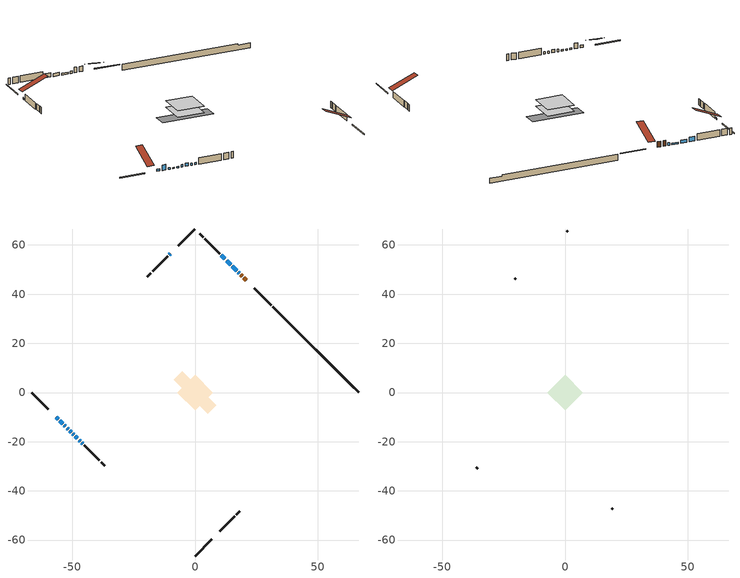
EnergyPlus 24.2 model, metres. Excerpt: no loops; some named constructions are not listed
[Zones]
conditioned space
 floor adiabatic (AdiabaticFloorConstruction): -7.2,0 0,7.2 7.2,0 0,-7.2 z0.85
 floor foundation (Slab1 construction): -8.73,5.13 -5.13,8.73 8.73,-5.13 5.13,-8.73 z-1.44
 wall outside (RimJoist1 construction): 0,-66.48 6.9,-59.58 / -66.48,0 -59.58,-6.9 / 0,66.48 -6.9,59.58 / 30.9,35.57 24.01,42.47 z0.85:1.15
 wall outside (AdiabaticWallConstruction 1): 20.82,45.66 19.91,46.57 / 19.25,47.23 18.61,47.87 z0.85:2.88
 wall outside (AdiabaticWallConstruction): 17.95,48.53 17.53,48.94 / -49.73,-16.74 -49.32,-17.16 z0.85:1.77; -56.4,-10.08 -55.57,-10.91 / -46.07,-20.41 -45.58,-20.89 z0.85:1.69; -54.91,-11.57 -53.87,-12.61 z0.85:2.88; 16.88,49.6 15.19,51.29 / -10.08,56.4 -10.5,55.98 z0.85:1.44; -53.21,-13.26 -52.69,-13.79 z0.85:1.39; -52.04,-14.44 -51.56,-14.91 z0.85:1.23; -50.91,-15.57 -50.39,-16.09 z0.85:1.36; 14.53,51.95 12.84,53.64 / -48.66,-17.82 -47.8,-18.68 z0.85:1.99; 12.19,54.29 10.68,55.8 z0.85:2.45; -47.14,-19.33 -46.73,-19.75 z0.85:1.64
 wall outside (Wall1 construction): 10.08,-56.39 16.16,-50.31 / -44.93,-21.55 -38.85,-27.63 / -11.15,55.32 -17.24,49.24 / 10.02,56.46 3.94,62.54 z0.85:3.29
 wall outside (Wall2 construction): 16.82,-49.66 18.25,-48.23 / -38.19,-28.29 -36.76,-29.72 / -17.89,48.59 -19.32,47.16 / 3.28,63.2 1.85,64.63 z0.85:3.29
 wall foundation (FoundationWall1 construction): 31.56,34.92,-1.44 31.56,34.92,0.85 62.99,3.49,0.85 62.99,3.49,0.36 66.48,0,0.36 66.48,0,-1.44
 window (WindowConstruction 8): 17.95,48.53 17.54,48.94 z0.85:1.76
 window (WindowConstruction 6): -56.39,-10.08 -55.57,-10.91 z0.85:1.69
 window (WindowConstruction 7): -54.91,-11.57 -53.87,-12.61 z0.85:2.88
 window (WindowConstruction 10): 16.88,49.6 15.19,51.29 z0.85:1.44
 window (WindowConstruction 11): -53.21,-13.27 -52.69,-13.79 z0.85:1.38
 window (WindowConstruction 12): -52.03,-14.44 -51.57,-14.91 z0.85:1.23
 window (WindowConstruction 13): -50.91,-15.57 -50.39,-16.09 z0.85:1.36
 window (WindowConstruction 9): -49.73,-16.75 -49.32,-17.16 z0.85:1.76
 window (WindowConstruction): 14.53,51.95 12.84,53.64 z0.85:1.99
 window (WindowConstruction 1): 12.18,54.29 10.68,55.8 z0.85:2.45
 window (WindowConstruction 2): -10.08,56.39 -10.5,55.98 z0.85:1.44
 window (WindowConstruction 3): -48.66,-17.82 -47.8,-18.68 z0.85:1.99
 window (WindowConstruction 4): -47.14,-19.34 -46.73,-19.75 z0.85:1.64
 window (WindowConstruction 5): -46.07,-20.41 -45.59,-20.89 z0.85:1.69
 door (Door): 20.82,45.66 19.91,46.57 z0.85:2.88
 door (Door 1): 19.25,47.23 18.61,47.87 z0.85:2.88
 ceiling adiabatic (AdiabaticFloorConstruction): 0,-7.2 7.2,0 0,7.2 -7.2,0 z0.85
attic - vented
 floor to conditioned space (Floor1 construction Reversed): -7.2,0 0,7.2 7.2,0 0,-7.2 z3.29
 wall outside (Wall3 construction): 18.91,-47.57 19.45,-47.03 / -36.1,-30.37 -35.57,-30.91 / -19.98,46.5 -20.52,45.96 / 1.19,65.28 0.66,65.82 z0.85:3.29
 roof outside (Roof1 construction): 9.43,-57.05,3.29 2.51,-50.14,7.36 0.64,-52.01,7.36 7.55,-58.92,3.29; -57.05,-9.43,3.29 -50.14,-2.51,7.36 -52.01,-0.64,7.36 -58.92,-7.55,3.29; -9.43,57.05,3.29 -2.51,50.14,7.36 -0.64,52.01,7.36 -7.55,58.92,3.29; 21.48,45,3.29 14.56,38.08,7.36 16.44,36.21,7.36 23.35,43.13,3.29
[Material] Roughness=Rough; Thermal Absorptance=0.9
Name | Thickness {m} | Conductivity {W/m-K} | Density {kg/m3} | Specific Heat {J/kg-K} | Solar Absorptance | Visible Absorptance
ceiling loosefill ins | 0.169333 | 0.0480833 | 16.02 | 1046.75 | 0.7 | 0.7
ceiling stud and cavity | 0.1397 | 0.0950146 | 65.682 | 1177.47 | 0.7 | 0.7
gypsum board | 0.0127 | 0.160291 | 801 | 837.4 | 0.6 | 0.6
[Construction]
Floor1 construction: ceiling loosefill ins, ceiling stud and cavity, gypsum board
[Schedule:Day:Interval]
interior lighting schedule day: No, 01:00, 0.108182, 04:00, 0.0901515, 05:00, 0.0991667, 06:00, 0.162273, 07:00, 0.270455, 08:00, 0.342576, 10:00, 0.369621, 11:00, 0.351591, 12:00, 0.333561, 13:00, 0.324545, 14:00, 0.31553, 15:00, 0.333561, 16:00, 0.369621, 17:00, 0.450758, 18:00, 0.585985, 19:00, 0.775303, 20:00, 0.955606, 21:00, 0.991667, 22:00, 0.712197, 23:00, 0.360606, 24:00, 0.162273
interior lighting schedule day 1: No, 01:00, 0.100909, 04:00, 0.0840909, 05:00, 0.0925, 06:00, 0.151364, 07:00, 0.252273, 08:00, 0.319545, 10:00, 0.344773, 11:00, 0.327955, 12:00, 0.311136, 13:00, 0.302727, 14:00, 0.294318, 15:00, 0.311136, 16:00, 0.344773, 17:00, 0.420455, 18:00, 0.546591, 19:00, 0.723182, 20:00, 0.891364, 21:00, 0.925, 22:00, 0.664318, 23:00, 0.336364, 24:00, 0.151364
interior lighting schedule day 2: No, 01:00, 0.0927273, 04:00, 0.0772727, 05:00, 0.085, 06:00, 0.139091, 07:00, 0.231818, 08:00, 0.293636, 10:00, 0.316818, 11:00, 0.301364, 12:00, 0.285909, 13:00, 0.278182, 14:00, 0.270455, 15:00, 0.285909, 16:00, 0.316818, 17:00, 0.386364, 18:00, 0.502273, 19:00, 0.664545, 20:00, 0.819091, 21:00, 0.85, 22:00, 0.610455, 23:00, 0.309091, 24:00, 0.139091
interior lighting schedule day 3: No, 01:00, 0.0845455, 04:00, 0.0704545, 05:00, 0.0775, 06:00, 0.126818, 07:00, 0.211364, 08:00, 0.267727, 10:00, 0.288864, 11:00, 0.274773, 12:00, 0.260682, 13:00, 0.253636, 14:00, 0.246591, 15:00, 0.260682, 16:00, 0.288864, 17:00, 0.352273, 18:00, 0.457955, 19:00, 0.605909, 20:00, 0.746818, 21:00, 0.775, 22:00, 0.556591, 23:00, 0.281818, 24:00, 0.126818
interior lighting schedule day 4: No, 01:00, 0.0763636, 04:00, 0.0636364, 05:00, 0.07, 06:00, 0.114545, 07:00, 0.190909, 08:00, 0.241818, 10:00, 0.260909, 11:00, 0.248182, 12:00, 0.235455, 13:00, 0.229091, 14:00, 0.222727, 15:00, 0.235455, 16:00, 0.260909, 17:00, 0.318182, 18:00, 0.413636, 19:00, 0.547273, 20:00, 0.674545, 21:00, 0.7, 22:00, 0.502727, 23:00, 0.254545, 24:00, 0.114545
interior lighting schedule day 5: No, 01:00, 0.0727273, 04:00, 0.0606061, 05:00, 0.0666667, 06:00, 0.109091, 07:00, 0.181818, 08:00, 0.230303, 10:00, 0.248485, 11:00, 0.236364, 12:00, 0.224242, 13:00, 0.218182, 14:00, 0.212121, 15:00, 0.224242, 16:00, 0.248485, 17:00, 0.30303, 18:00, 0.393939, 19:00, 0.521212, 20:00, 0.642424, 21:00, 0.666667, 22:00, 0.478788, 23:00, 0.242424, 24:00, 0.109091
interior lighting schedule day 6: No, 01:00, 0.0745455, 04:00, 0.0621212, 05:00, 0.0683333, 06:00, 0.111818, 07:00, 0.186364, 08:00, 0.236061, 10:00, 0.254697, 11:00, 0.242273, 12:00, 0.229848, 13:00, 0.223636, 14:00, 0.217424, 15:00, 0.229848, 16:00, 0.254697, 17:00, 0.310606, 18:00, 0.403788, 19:00, 0.534242, 20:00, 0.658485, 21:00, 0.683333, 22:00, 0.490758, 23:00, 0.248485, 24:00, 0.111818
interior lighting schedule day 7: No, 01:00, 0.08, 04:00, 0.0666667, 05:00, 0.0733333, 06:00, 0.12, 07:00, 0.2, 08:00, 0.253333, 10:00, 0.273333, 11:00, 0.26, 12:00, 0.246667, 13:00, 0.24, 14:00, 0.233333, 15:00, 0.246667, 16:00, 0.273333, 17:00, 0.333333, 18:00, 0.433333, 19:00, 0.573333, 20:00, 0.706667, 21:00, 0.733333, 22:00, 0.526667, 23:00, 0.266667, 24:00, 0.12
interior lighting schedule day 8: No, 01:00, 0.0890909, 04:00, 0.0742424, 05:00, 0.0816667, 06:00, 0.133636, 07:00, 0.222727, 08:00, 0.282121, 10:00, 0.304394, 11:00, 0.289545, 12:00, 0.274697, 13:00, 0.267273, 14:00, 0.259848, 15:00, 0.274697, 16:00, 0.304394, 17:00, 0.371212, 18:00, 0.482576, 19:00, 0.638485, 20:00, 0.78697, 21:00, 0.816667, 22:00, 0.586515, 23:00, 0.29697, 24:00, 0.133636
interior lighting schedule day 9: No, 01:00, 0.0972727, 04:00, 0.0810606, 05:00, 0.0891667, 06:00, 0.145909, 07:00, 0.243182, 08:00, 0.30803, 10:00, 0.332348, 11:00, 0.316136, 12:00, 0.299924, 13:00, 0.291818, 14:00, 0.283712, 15:00, 0.299924, 16:00, 0.332348, 17:00, 0.405303, 18:00, 0.526894, 19:00, 0.697121, 20:00, 0.859242, 21:00, 0.891667, 22:00, 0.640379, 23:00, 0.324242, 24:00, 0.145909
interior lighting schedule day 10: No, 01:00, 0.105455, 04:00, 0.0878788, 05:00, 0.0966667, 06:00, 0.158182, 07:00, 0.263636, 08:00, 0.333939, 10:00, 0.360303, 11:00, 0.342727, 12:00, 0.325152, 13:00, 0.316364, 14:00, 0.307576, 15:00, 0.325152, 16:00, 0.360303, 17:00, 0.439394, 18:00, 0.571212, 19:00, 0.755758, 20:00, 0.931515, 21:00, 0.966667, 22:00, 0.694242, 23:00, 0.351515, 24:00, 0.158182
interior lighting schedule day 11: No, 01:00, 0.109091, 04:00, 0.0909091, 05:00, 0.1, 06:00, 0.163636, 07:00, 0.272727, 08:00, 0.345455, 10:00, 0.372727, 11:00, 0.354545, 12:00, 0.336364, 13:00, 0.327273, 14:00, 0.318182, 15:00, 0.336364, 16:00, 0.372727, 17:00, 0.454545, 18:00, 0.590909, 19:00, 0.781818, 20:00, 0.963636, 21:00, 1, 22:00, 0.718182, 23:00, 0.363636, 24:00, 0.163636
interior lighting schedule default day; occupants schedule default day; clothes dryer schedule default day; cooking range schedule default day; mech vent bath fan 0 schedule default day; misc plug loads schedule default day; general water use schedule default day; heating setpoint default day; cooling setpoint default day; clothes dryer exhaust 0 schedule default day; cooling season schedule day; cooling season schedule day 2; cooling season schedule default day; exterior lighting schedule default day; natural vent schedule default day: No, 24:00, 0
occupants schedule day: No, 05:00, 0.426829, 06:00, 0.719512, 07:00, 1, 08:00, 0.670732, 09:00, 0.329268, 14:00, 0.170732, 15:00, 0.231707, 16:00, 0.329268, 17:00, 0.5, 18:00, 0.670732, 19:00, 0.829268, 21:00, 1, 22:00, 0.853659, 23:00, 0.646341, 24:00, 0.426829
clothes dryer schedule day; clothes dryer exhaust 0 schedule day: No, 01:00, 0.123457, 02:00, 0.0740741, 03:00, 0.0493827, 04:00, 0.0246914, 05:00, 0.0493827, 06:00, 0.0740741, 07:00, 0.197531, 08:00, 0.395062, 09:00, 0.592593, 10:00, 0.839506, 11:00, 0.962963, 12:00, 1, 13:00, 0.91358, 14:00, 0.82716, 15:00, 0.716049, 16:00, 0.753086, 17:00, 0.679012, 18:00, 0.666667, 20:00, 0.62963, 21:00, 0.641975, 22:00, 0.666667, 23:00, 0.54321, 24:00, 0.296296
cooking range schedule day: No, 05:00, 0.0597015, 06:00, 0.11194, 07:00, 0.171642, 08:00, 0.291045, 11:00, 0.343284, 12:00, 0.402985, 13:00, 0.462687, 14:00, 0.343284, 15:00, 0.291045, 16:00, 0.402985, 17:00, 0.567164, 18:00, 1, 19:00, 0.850746, 20:00, 0.432836, 21:00, 0.291045, 22:00, 0.231343, 23:00, 0.171642, 24:00, 0.11194
mech vent bath fan 0 schedule day: No, 07:00, 0, 08:00, 1, 09:00, 0.2, 24:00, 0
misc plug loads schedule day: No, 06:00, 0.705882, 07:00, 0.745098, 08:00, 0.803922, 15:00, 0.823529, 16:00, 0.862745, 17:00, 0.921569, 18:00, 0.980392, 19:00, 1, 20:00, 0.980392, 21:00, 0.941176, 22:00, 0.862745, 23:00, 0.784314, 24:00, 0.72549
general water use schedule day: No, 01:00, 0.315068, 03:00, 0.287671, 04:00, 0.342466, 05:00, 0.369863, 06:00, 0.520548, 07:00, 0.60274, 08:00, 0.534247, 10:00, 0.506849, 11:00, 0.465753, 14:00, 0.479452, 15:00, 0.534247, 16:00, 0.589041, 17:00, 0.69863, 18:00, 0.876712, 19:00, 0.890411, 20:00, 0.986301, 21:00, 1, 22:00, 0.863014, 23:00, 0.616438, 24:00, 0.465753
heating setpoint day: No, 07:00, 18, 23:00, 21, 24:00, 18
cooling setpoint day: No, 24:00, 25
cooling season schedule day 1: No, 24:00, 1
exterior lighting schedule day: No, 01:00, 0.566667, 03:00, 0.524167, 05:00, 0.495833, 06:00, 0.5525, 07:00, 0.623333, 08:00, 0.580833, 09:00, 0.439167, 10:00, 0.354167, 12:00, 0.34, 13:00, 0.354167, 14:00, 0.396667, 15:00, 0.425, 16:00, 0.495833, 17:00, 0.623333, 18:00, 0.793333, 19:00, 0.906667, 20:00, 0.963333, 21:00, 0.991667, 22:00, 0.920833, 23:00, 0.793333, 24:00, 0.665833
exterior lighting schedule day 1: No, 01:00, 0.528571, 03:00, 0.488929, 05:00, 0.4625, 06:00, 0.515357, 07:00, 0.581429, 08:00, 0.541786, 09:00, 0.409643, 10:00, 0.330357, 12:00, 0.317143, 13:00, 0.330357, 14:00, 0.37, 15:00, 0.396429, 16:00, 0.4625, 17:00, 0.581429, 18:00, 0.74, 19:00, 0.845714, 20:00, 0.898571, 21:00, 0.925, 22:00, 0.858929, 23:00, 0.74, 24:00, 0.621071
exterior lighting schedule day 10: No, 01:00, 0.552381, 03:00, 0.510952, 05:00, 0.483333, 06:00, 0.538571, 07:00, 0.607619, 08:00, 0.56619, 09:00, 0.428095, 10:00, 0.345238, 12:00, 0.331429, 13:00, 0.345238, 14:00, 0.386667, 15:00, 0.414286, 16:00, 0.483333, 17:00, 0.607619, 18:00, 0.773333, 19:00, 0.88381, 20:00, 0.939048, 21:00, 0.966667, 22:00, 0.897619, 23:00, 0.773333, 24:00, 0.649048
exterior lighting schedule day 11: No, 01:00, 0.571429, 03:00, 0.528571, 05:00, 0.5, 06:00, 0.557143, 07:00, 0.628571, 08:00, 0.585714, 09:00, 0.442857, 10:00, 0.357143, 12:00, 0.342857, 13:00, 0.357143, 14:00, 0.4, 15:00, 0.428571, 16:00, 0.5, 17:00, 0.628571, 18:00, 0.8, 19:00, 0.914286, 20:00, 0.971429, 21:00, 1, 22:00, 0.928571, 23:00, 0.8, 24:00, 0.671429
exterior lighting schedule day 2: No, 01:00, 0.485714, 03:00, 0.449286, 05:00, 0.425, 06:00, 0.473571, 07:00, 0.534286, 08:00, 0.497857, 09:00, 0.376429, 10:00, 0.303571, 12:00, 0.291429, 13:00, 0.303571, 14:00, 0.34, 15:00, 0.364286, 16:00, 0.425, 17:00, 0.534286, 18:00, 0.68, 19:00, 0.777143, 20:00, 0.825714, 21:00, 0.85, 22:00, 0.789286, 23:00, 0.68, 24:00, 0.570714
exterior lighting schedule day 3: No, 01:00, 0.442857, 03:00, 0.409643, 05:00, 0.3875, 06:00, 0.431786, 07:00, 0.487143, 08:00, 0.453929, 09:00, 0.343214, 10:00, 0.276786, 12:00, 0.265714, 13:00, 0.276786, 14:00, 0.31, 15:00, 0.332143, 16:00, 0.3875, 17:00, 0.487143, 18:00, 0.62, 19:00, 0.708571, 20:00, 0.752857, 21:00, 0.775, 22:00, 0.719643, 23:00, 0.62, 24:00, 0.520357
exterior lighting schedule day 4: No, 01:00, 0.4, 03:00, 0.37, 05:00, 0.35, 06:00, 0.39, 07:00, 0.44, 08:00, 0.41, 09:00, 0.31, 10:00, 0.25, 12:00, 0.24, 13:00, 0.25, 14:00, 0.28, 15:00, 0.3, 16:00, 0.35, 17:00, 0.44, 18:00, 0.56, 19:00, 0.64, 20:00, 0.68, 21:00, 0.7, 22:00, 0.65, 23:00, 0.56, 24:00, 0.47
exterior lighting schedule day 5: No, 01:00, 0.380952, 03:00, 0.352381, 05:00, 0.333333, 06:00, 0.371429, 07:00, 0.419048, 08:00, 0.390476, 09:00, 0.295238, 10:00, 0.238095, 12:00, 0.228571, 13:00, 0.238095, 14:00, 0.266667, 15:00, 0.285714, 16:00, 0.333333, 17:00, 0.419048, 18:00, 0.533333, 19:00, 0.609524, 20:00, 0.647619, 21:00, 0.666667, 22:00, 0.619048, 23:00, 0.533333, 24:00, 0.447619
exterior lighting schedule day 6: No, 01:00, 0.390476, 03:00, 0.36119, 05:00, 0.341667, 06:00, 0.380714, 07:00, 0.429524, 08:00, 0.400238, 09:00, 0.302619, 10:00, 0.244048, 12:00, 0.234286, 13:00, 0.244048, 14:00, 0.273333, 15:00, 0.292857, 16:00, 0.341667, 17:00, 0.429524, 18:00, 0.546667, 19:00, 0.624762, 20:00, 0.66381, 21:00, 0.683333, 22:00, 0.634524, 23:00, 0.546667, 24:00, 0.45881
exterior lighting schedule day 7: No, 01:00, 0.419048, 03:00, 0.387619, 05:00, 0.366667, 06:00, 0.408571, 07:00, 0.460952, 08:00, 0.429524, 09:00, 0.324762, 10:00, 0.261905, 12:00, 0.251429, 13:00, 0.261905, 14:00, 0.293333, 15:00, 0.314286, 16:00, 0.366667, 17:00, 0.460952, 18:00, 0.586667, 19:00, 0.670476, 20:00, 0.712381, 21:00, 0.733333, 22:00, 0.680952, 23:00, 0.586667, 24:00, 0.492381
exterior lighting schedule day 8: No, 01:00, 0.466667, 03:00, 0.431667, 05:00, 0.408333, 06:00, 0.455, 07:00, 0.513333, 08:00, 0.478333, 09:00, 0.361667, 10:00, 0.291667, 12:00, 0.28, 13:00, 0.291667, 14:00, 0.326667, 15:00, 0.35, 16:00, 0.408333, 17:00, 0.513333, 18:00, 0.653333, 19:00, 0.746667, 20:00, 0.793333, 21:00, 0.816667, 22:00, 0.758333, 23:00, 0.653333, 24:00, 0.548333
exterior lighting schedule day 9: No, 01:00, 0.509524, 03:00, 0.47131, 05:00, 0.445833, 06:00, 0.496786, 07:00, 0.560476, 08:00, 0.522262, 09:00, 0.394881, 10:00, 0.318452, 12:00, 0.305714, 13:00, 0.318452, 14:00, 0.356667, 15:00, 0.382143, 16:00, 0.445833, 17:00, 0.560476, 18:00, 0.713333, 19:00, 0.815238, 20:00, 0.86619, 21:00, 0.891667, 22:00, 0.827976, 23:00, 0.713333, 24:00, 0.59869
[Schedule:Week:Daily]
heating setpoint Week Rule - Jan1-Dec31: heating setpoint day, heating setpoint day, heating setpoint day, heating setpoint day, heating setpoint day, heating setpoint day, heating setpoint day, heating setpoint default day, heating setpoint default day, heating setpoint default day, heating setpoint default day, heating setpoint default day
cooling setpoint Week Rule - Jan1-Dec31: cooling setpoint day, cooling setpoint day, cooling setpoint day, cooling setpoint day, cooling setpoint day, cooling setpoint day, cooling setpoint day, cooling setpoint default day, cooling setpoint default day, cooling setpoint default day, cooling setpoint default day, cooling setpoint default day
clothes dryer exhaust 0 schedule Week Rule - Jan1-Dec31: clothes dryer exhaust 0 schedule day, clothes dryer exhaust 0 schedule day, clothes dryer exhaust 0 schedule day, clothes dryer exhaust 0 schedule day, clothes dryer exhaust 0 schedule day, clothes dryer exhaust 0 schedule day, clothes dryer exhaust 0 schedule day, clothes dryer exhaust 0 schedule default day, clothes dryer exhaust 0 schedule default day, clothes dryer exhaust 0 schedule default day, clothes dryer exhaust 0 schedule default day, clothes dryer exhaust 0 schedule default day
cooling season schedule Week Rule - Jan1-May26: cooling season schedule day, cooling season schedule day, cooling season schedule day, cooling season schedule day, cooling season schedule day, cooling season schedule day, cooling season schedule day, cooling season schedule default day, cooling season schedule default day, cooling season schedule default day, cooling season schedule default day, cooling season schedule default day
cooling season schedule Week Rule - May27-Jun2: cooling season schedule day, cooling season schedule day, cooling season schedule day, cooling season schedule day, cooling season schedule day, cooling season schedule day 1, cooling season schedule day 1, cooling season schedule default day, cooling season schedule default day, cooling season schedule default day, cooling season schedule default day, cooling season schedule default day
cooling season schedule Week Rule - Jun3-Sep29: cooling season schedule day 1, cooling season schedule day 1, cooling season schedule day 1, cooling season schedule day 1, cooling season schedule day 1, cooling season schedule day 1, cooling season schedule day 1, cooling season schedule default day, cooling season schedule default day, cooling season schedule default day, cooling season schedule default day, cooling season schedule default day
cooling season schedule Week Rule - Sep30-Oct6: cooling season schedule day 1, cooling season schedule day 2, cooling season schedule day 2, cooling season schedule day 2, cooling season schedule day 2, cooling season schedule day 2, cooling season schedule day 2, cooling season schedule default day, cooling season schedule default day, cooling season schedule default day, cooling season schedule default day, cooling season schedule default day
cooling season schedule Week Rule - Oct7-Dec31: cooling season schedule day 2, cooling season schedule day 2, cooling season schedule day 2, cooling season schedule day 2, cooling season schedule day 2, cooling season schedule day 2, cooling season schedule day 2, cooling season schedule default day, cooling season schedule default day, cooling season schedule default day, cooling season schedule default day, cooling season schedule default day
exterior lighting schedule Week Rule - Jul29-Aug4: exterior lighting schedule day 6, exterior lighting schedule day 6, exterior lighting schedule day 6, exterior lighting schedule day 7, exterior lighting schedule day 7, exterior lighting schedule day 7, exterior lighting schedule day 7, exterior lighting schedule default day, exterior lighting schedule default day, exterior lighting schedule default day, exterior lighting schedule default day, exterior lighting schedule default day
exterior lighting schedule Week Rule - Aug5-Aug25: exterior lighting schedule day 7, exterior lighting schedule day 7, exterior lighting schedule day 7, exterior lighting schedule day 7, exterior lighting schedule day 7, exterior lighting schedule day 7, exterior lighting schedule day 7, exterior lighting schedule default day, exterior lighting schedule default day, exterior lighting schedule default day, exterior lighting schedule default day, exterior lighting schedule default day
exterior lighting schedule Week Rule - Aug26-Sep1: exterior lighting schedule day 7, exterior lighting schedule day 7, exterior lighting schedule day 7, exterior lighting schedule day 7, exterior lighting schedule day 7, exterior lighting schedule day 7, exterior lighting schedule day 8, exterior lighting schedule default day, exterior lighting schedule default day, exterior lighting schedule default day, exterior lighting schedule default day, exterior lighting schedule default day
exterior lighting schedule Week Rule - Sep2-Sep29: exterior lighting schedule day 8, exterior lighting schedule day 8, exterior lighting schedule day 8, exterior lighting schedule day 8, exterior lighting schedule day 8, exterior lighting schedule day 8, exterior lighting schedule day 8, exterior lighting schedule default day, exterior lighting schedule default day, exterior lighting schedule default day, exterior lighting schedule default day, exterior lighting schedule default day
exterior lighting schedule Week Rule - Sep30-Oct6: exterior lighting schedule day 8, exterior lighting schedule day 9, exterior lighting schedule day 9, exterior lighting schedule day 9, exterior lighting schedule day 9, exterior lighting schedule day 9, exterior lighting schedule day 9, exterior lighting schedule default day, exterior lighting schedule default day, exterior lighting schedule default day, exterior lighting schedule default day, exterior lighting schedule default day
exterior lighting schedule Week Rule - Oct7-Oct27: exterior lighting schedule day 9, exterior lighting schedule day 9, exterior lighting schedule day 9, exterior lighting schedule day 9, exterior lighting schedule day 9, exterior lighting schedule day 9, exterior lighting schedule day 9, exterior lighting schedule default day, exterior lighting schedule default day, exterior lighting schedule default day, exterior lighting schedule default day, exterior lighting schedule default day
exterior lighting schedule Week Rule - Oct28-Nov3: exterior lighting schedule day 9, exterior lighting schedule day 9, exterior lighting schedule day 9, exterior lighting schedule day 9, exterior lighting schedule day 10, exterior lighting schedule day 10, exterior lighting schedule day 10, exterior lighting schedule default day, exterior lighting schedule default day, exterior lighting schedule default day, exterior lighting schedule default day, exterior lighting schedule default day
exterior lighting schedule Week Rule - Nov4-Nov24: exterior lighting schedule day 10, exterior lighting schedule day 10, exterior lighting schedule day 10, exterior lighting schedule day 10, exterior lighting schedule day 10, exterior lighting schedule day 10, exterior lighting schedule day 10, exterior lighting schedule default day, exterior lighting schedule default day, exterior lighting schedule default day, exterior lighting schedule default day, exterior lighting schedule default day
exterior lighting schedule Week Rule - Nov25-Dec1: exterior lighting schedule day 10, exterior lighting schedule day 10, exterior lighting schedule day 10, exterior lighting schedule day 10, exterior lighting schedule day 10, exterior lighting schedule day 10, exterior lighting schedule day 11, exterior lighting schedule default day, exterior lighting schedule default day, exterior lighting schedule default day, exterior lighting schedule default day, exterior lighting schedule default day
exterior lighting schedule Week Rule - Dec2-Dec31: exterior lighting schedule day 11, exterior lighting schedule day 11, exterior lighting schedule day 11, exterior lighting schedule day 11, exterior lighting schedule day 11, exterior lighting schedule day 11, exterior lighting schedule day 11, exterior lighting schedule default day, exterior lighting schedule default day, exterior lighting schedule default day, exterior lighting schedule default day, exterior lighting schedule default day
natural vent schedule Week Rule - Jan1-Dec31: natural vent schedule default day, natural vent schedule default day, natural vent schedule default day, natural vent schedule default day, natural vent schedule default day, natural vent schedule default day, natural vent schedule default day, natural vent schedule default day, natural vent schedule default day, natural vent schedule default day, natural vent schedule default day, natural vent schedule default day
[Schedule:Year]
heating setpoint: heating setpoint Week Rule - Jan1-Dec31, 1, 1, 12, 31
cooling season schedule: cooling season schedule Week Rule - Jan1-May26, 1, 1, 5, 26, cooling season schedule Week Rule - May27-Jun2, 5, 27, 6, 2, cooling season schedule Week Rule - Jun3-Sep29, 6, 3, 9, 29, cooling season schedule Week Rule - Sep30-Oct6, 9, 30, 10, 6, cooling season schedule Week Rule - Oct7-Dec31, 10, 7, 12, 31
natural vent schedule: natural vent schedule Week Rule - Jan1-Dec31, 1, 1, 12, 31
